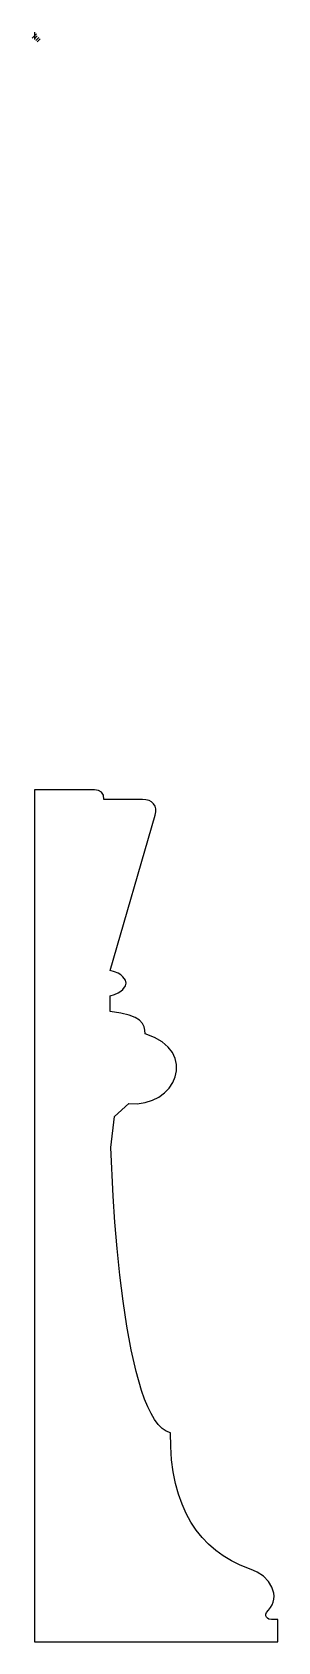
# Model space of a CAD drawing. Extents: x -1 to 93, y -294 to 318.
import ezdxf

# ---------------------------------------------------------------- set-up
doc = ezdxf.new("R2010")
doc.units = 0

msp = doc.modelspace()

# ---------------------------------------------------------------- linework, layer by layer
at = {"layer": 'Layer 1'}
for p, q in [((0.846666, 317.647), (-0.846666, 315.953)), ((0, 318.211), (0, 315.389)), ((1.12889, 316.8), (0, 315.67111)), ((1.69333, 316.236), (0.56444, 315.10711)), ((2.25778, 315.671), (1.12889, 314.54211))]:
    msp.add_line(p, q, dxfattribs=at)
at = {"layer": 'Layer_1'}
for p, q in [((22.878876, 30.103905), (0, 30.1039)), ((0, 30.1039), (0, -293.812)), ((24.459316, 29.878127), (22.878876, 30.103905)), ((25.588206, 29.200794), (24.459316, 29.878127)), ((26.265539, 28.071904), (25.588206, 29.200794)), ((26.491317, 26.491464), (26.265539, 28.071904)), ((41.213517, 26.491464), (26.491317, 26.491464)), ((42.507037, 26.380918), (41.213517, 26.491464)), ((43.659447, 26.058705), (42.507037, 26.380918)), ((44.642522, 25.538965), (43.659447, 26.058705)), ((45.428039, 24.835752), (44.642522, 25.538965)), ((45.987778, 23.963206), (45.428039, 24.835752)), ((28.8996, -38.532494), (46.0301, 20.470706)), ((46.293518, 22.935466), (45.987778, 23.963206)), ((46.0301, 20.470706), (46.317027, 21.766586)), ((46.317027, 21.766586), (46.293518, 22.935466)), ((30.54119, -39.035809), (28.8996, -38.532494)), ((31.87234, -39.623762), (30.54119, -39.035809)), ((32.92127, -40.268159), (31.87234, -39.623762)), ((33.716196, -40.940807), (32.92127, -40.268159)), ((34.656935, -42.257827), (33.716196, -40.940807)), ((34.920341, -43.349097), (34.656935, -42.257827)), ((28.8996, -48.1657), (30.54119, -47.662385)), ((28.899604, -54.186648), (28.8996, -48.1657)), ((30.54119, -47.662385), (31.87234, -47.074432)), ((31.87234, -47.074432), (32.92127, -46.430035)), ((32.92127, -46.430035), (33.716196, -45.757387)), ((33.716196, -45.757387), (34.656935, -44.440367)), ((34.656935, -44.440367), (34.920341, -43.349097)), ((32.925974, -54.746379), (28.899604, -54.186648)), ((36.049224, -55.503694), (32.925974, -54.746379)), ((38.382264, -56.430313), (36.049224, -55.503694)), ((40.037964, -57.498043), (38.382264, -56.430313)), ((41.129224, -58.678693), (40.037964, -57.498043)), ((41.768928, -59.943983), (41.129224, -58.678693)), ((42.069966, -61.265713), (41.768928, -59.943983)), ((42.145223, -62.615693), (42.069966, -61.265713)), ((45.744436, -64.016616), (42.145223, -62.615693)), ((48.660023, -65.71524), (45.744436, -64.016616)), ((50.924572, -67.655135), (48.660023, -65.71524)), ((52.570667, -69.779872), (50.924572, -67.655135)), ((53.630896, -72.033021), (52.570667, -69.779872)), ((54.137843, -74.358152), (53.630896, -72.033021)), ((52.664856, -81.201146), (53.622237, -78.998644)), ((53.622237, -78.998644), (54.124095, -76.698837)), ((54.124095, -76.698837), (54.137843, -74.358152)), ((47.385433, -86.660516), (49.513868, -85.088511)), ((49.513868, -85.088511), (51.284538, -83.249911)), ((51.284538, -83.249911), (52.664856, -81.201146)), ((30.532593, -94.121413), (35.945753, -89.153993)), ((35.945753, -89.153993), (39.179392, -89.212664)), ((39.179392, -89.212664), (42.185609, -88.779022)), ((42.185609, -88.779022), (44.931817, -87.909497)), ((44.931817, -87.909497), (47.385433, -86.660516)), ((29.166543, -105.839213), (30.532593, -94.121413)), ((30.019091, -124.337713), (29.166543, -105.839213)), ((30.689221, -134.235603), (30.019091, -124.337713)), ((31.534857, -144.317803), (30.689221, -134.235603)), ((32.565697, -154.398303), (31.534857, -144.317803)), ((33.791457, -164.290913), (32.565697, -154.398303)), ((35.221827, -173.809583), (33.791457, -164.290913)), ((36.866507, -182.768243), (35.221827, -173.809583)), ((38.735197, -190.980733), (36.866507, -182.768243)), ((40.837607, -198.261043), (38.735197, -190.980733)), ((41.979487, -201.493443), (40.837607, -198.261043)), ((43.183427, -204.423023), (41.979487, -201.493443)), ((44.450647, -207.026523), (43.183427, -204.423023)), ((45.782367, -209.280633), (44.450647, -207.026523)), ((47.179787, -211.162153), (45.782367, -209.280633)), ((48.644127, -212.647743), (47.179787, -211.162153)), ((50.176597, -213.714233), (48.644127, -212.647743)), ((51.778407, -214.338311), (50.176597, -213.714233)), ((51.904817, -219.602911), (51.778407, -214.338311)), ((52.281702, -224.564151), (51.904817, -219.602911)), ((52.905531, -229.229051), (52.281702, -224.564151)), ((53.772774, -233.604651), (52.905531, -229.229051)), ((54.879904, -237.698051), (53.772774, -233.604651)), ((56.223404, -241.516291), (54.879904, -237.698051)), ((57.799734, -245.066391), (56.223404, -241.516291)), ((59.605364, -248.355461), (57.799734, -245.066391)), ((61.636774, -251.390531), (59.605364, -248.355461)), ((63.890434, -254.178631), (61.636774, -251.390531)), ((66.362814, -256.726871), (63.890434, -254.178631)), ((69.050394, -259.042281), (66.362814, -256.726871)), ((71.949634, -261.131881), (69.050394, -259.042281)), ((75.057014, -263.002791), (71.949634, -261.131881)), ((78.369004, -264.662031), (75.057014, -263.002791)), ((81.882074, -266.116631), (78.369004, -264.662031)), ((83.405194, -266.636399), (81.882074, -266.116631)), ((84.810124, -267.283167), (83.405194, -266.636399)), ((87.244284, -268.901227), (84.810124, -267.283167)), ((89.142224, -270.857957), (87.244284, -268.901227)), ((90.461614, -273.040497), (89.142224, -270.857957)), ((91.160113, -275.335897), (90.461614, -273.040497)), ((91.263302, -276.490667), (91.160113, -275.335897)), ((89.106949, -281.770558), (89.912165, -280.827457)), ((89.912165, -280.827457), (90.525114, -279.813827)), ((90.525114, -279.813827), (90.951094, -278.743727)), ((90.951094, -278.743727), (91.195391, -277.631297)), ((91.195391, -277.631297), (91.263302, -276.490667)), ((88.109766, -283.351001), (88.417859, -282.617224)), ((88.112024, -283.971889), (88.109766, -283.351001)), ((88.354266, -284.479889), (88.112024, -283.971889)), ((88.765839, -284.875), (88.354266, -284.479889)), ((88.417859, -282.617224), (89.106949, -281.770558)), ((89.27619, -285.157222), (88.765839, -284.875)), ((90.311, -285.383), (89.27619, -285.157222)), ((92.7193, -285.383), (90.311, -285.383)), ((92.7193, -293.812), (92.7193, -285.383)), ((0, -293.812), (92.7193, -293.812))]:
    msp.add_line(p, q, dxfattribs=at)

doc.saveas('drawing.dxf')
